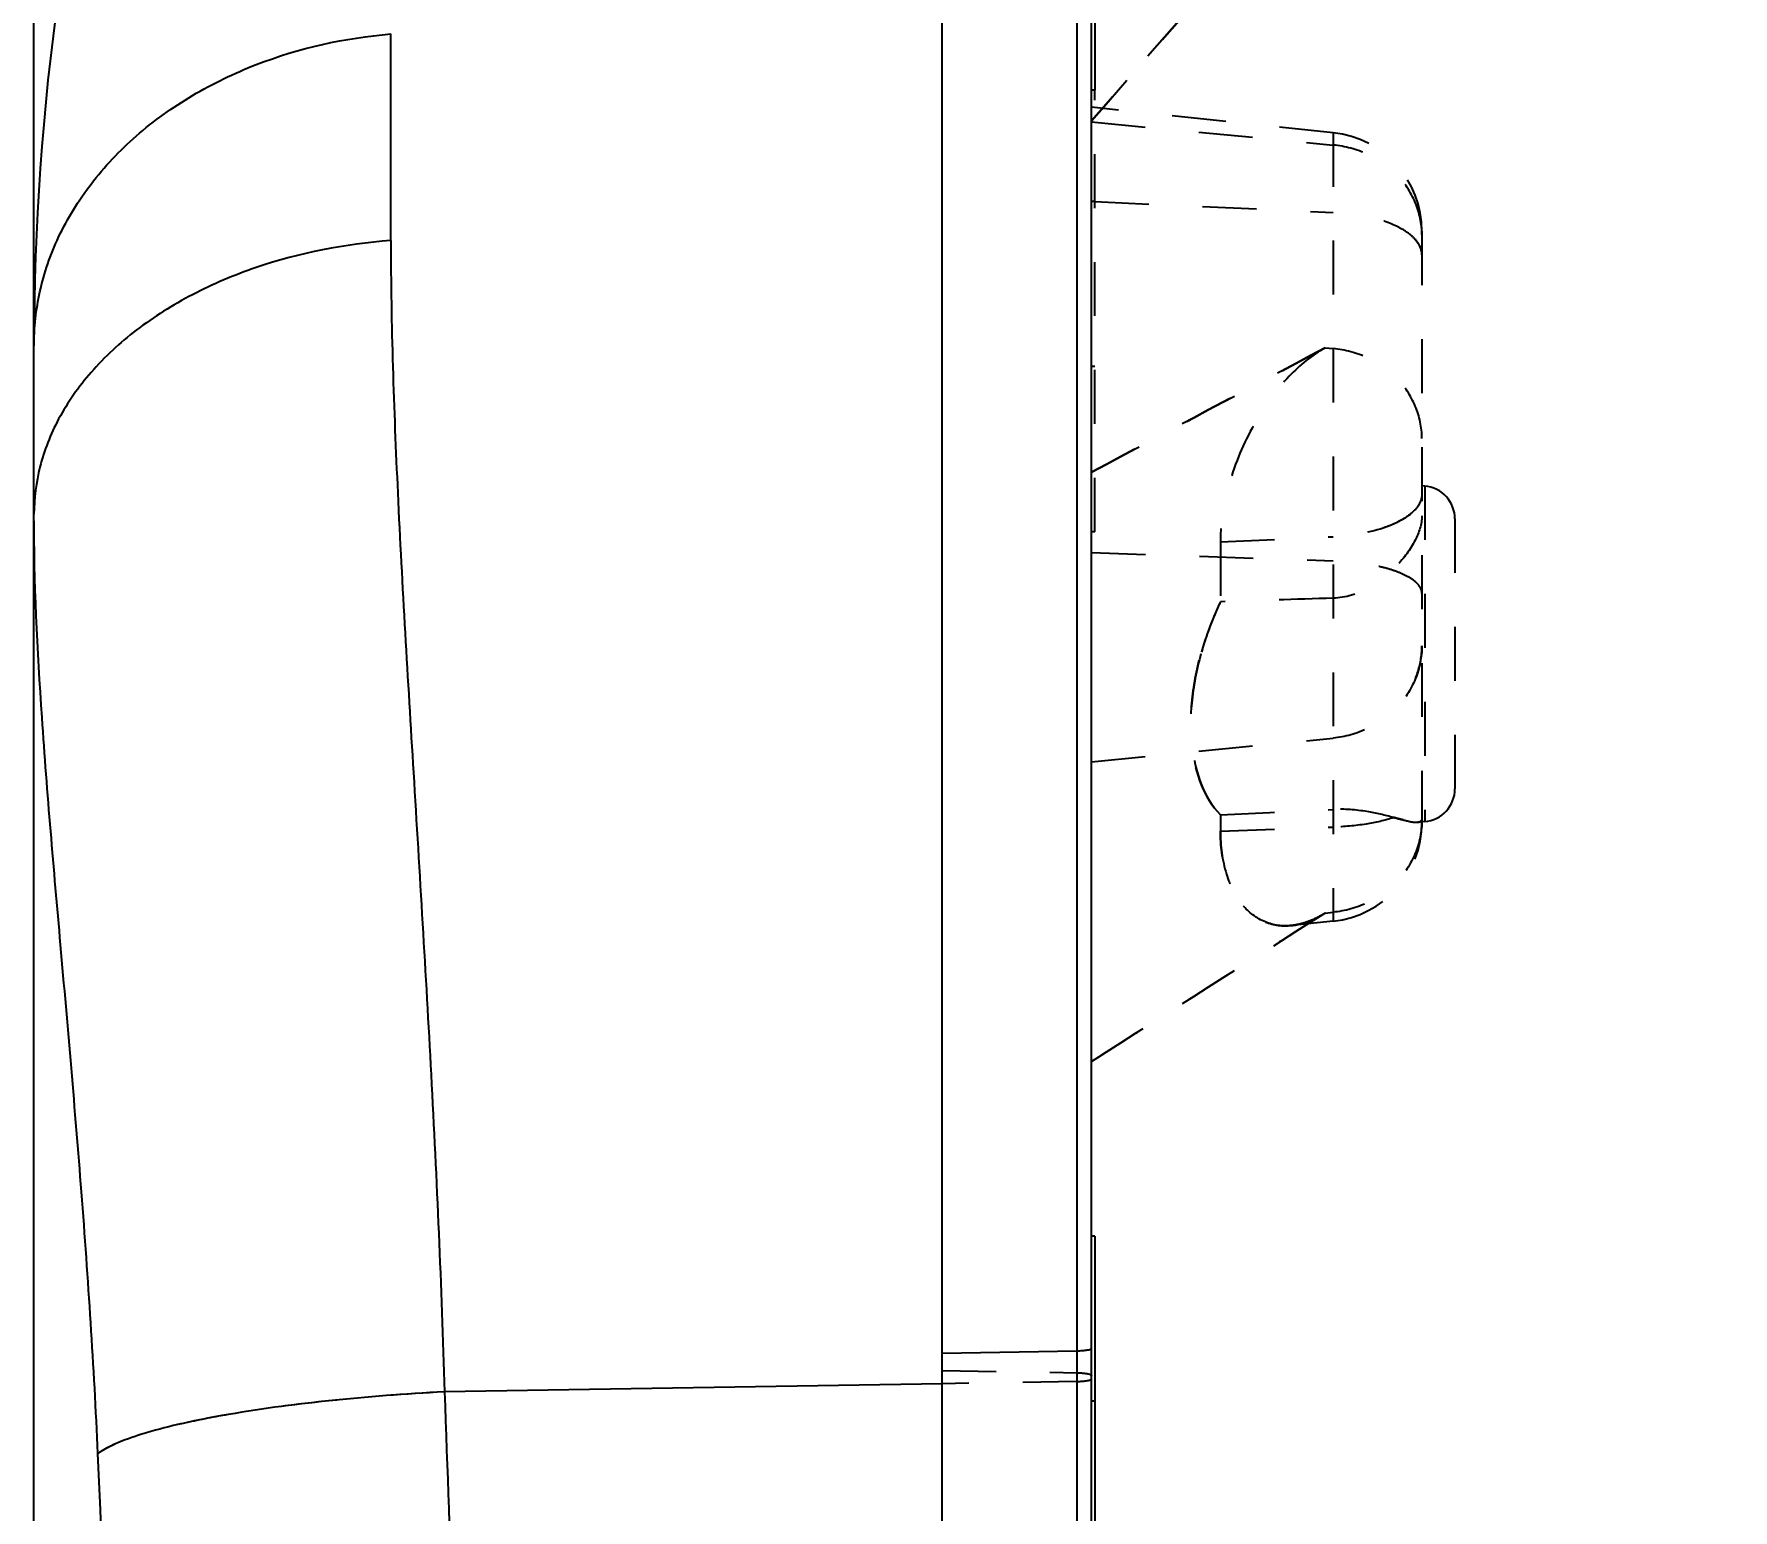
# Model space of a CAD drawing. Header units: millimetres. Extents: x -569 to 1807, y -7664 to 1724.
# Drawn here: x 596.1 to 647.5, y -2326.8 to -2282.1 of the extents above; entities that cross this region are included whole.
import ezdxf

# ---------------------------------------------------------------- set-up
doc = ezdxf.new("R2010")
doc.units = ezdxf.units.MM
doc.header["$LTSCALE"] = 16.335
doc.header["$PDMODE"] = 3
doc.header["$PDSIZE"] = 0.3125
doc.linetypes.add('HIDDEN', pattern=[0.2, 0.1, -0.1])
doc.layers.get('0').update_dxf_attribs({"linetype": 'CONTINUOUS'})
doc.layers.get('Defpoints').update_dxf_attribs({"linetype": 'CONTINUOUS'})
doc.layers.add('DEFAULT_2', color=8, linetype='HIDDEN')
doc.styles.get("Standard").update_dxf_attribs({"font": 'txt', "width": 0.8})
doc.dimstyles.new('副本 ISO-25-1', dxfattribs={"dimtxt": 10, "dimasz": 10, "dimexe": 0, "dimexo": 0, "dimgap": 0, "dimtad": 1, "dimtxsty": 'Standard', "dimcen": 0, "dimclrd": 6, "dimclre": 6, "dimclrt": 4, "dimazin": 0, "dimtfac": 1, "dimtofl": 0, "dimtmove": 0, "dimatfit": 3, "dimfxl": 0, "dimarcsym": 0})

# ---------------------------------------------------------------- blocks, each defined once
blk = doc.blocks.new('*D321')
at = {"color": 6, "lineweight": -2}
for p, q in [((596.107, -2322.01), (596.107, -2142.507)), ((695.107, -2142.507), (606.107, -2142.507)), ((705.107, -2179.913), (705.107, -2142.507))]:
    blk.add_line(p, q, dxfattribs=at)
at = {"color": 6}
for points in [[(606.107, -2140.84), (606.107, -2144.173), (596.107, -2142.507)], [(695.107, -2140.84), (695.107, -2144.173), (705.107, -2142.507)]]:
    blk.add_solid(points, dxfattribs=at)
at = {"layer": 'Defpoints', "color": 0}
for p in [(596.107, -2142.507), (705.107, -2179.913), (596.107, -2322.01)]:
    blk.add_point(p, dxfattribs=at)
at = {"color": 4, "insert": (659.362, -2137.507), "char_height": 10, "attachment_point": 5}
blk.add_mtext('109', dxfattribs=at)

msp = doc.modelspace()

# ---------------------------------------------------------------- linework, layer by layer
at = {"color": 7, "linetype": 'Continuous'}
for p, q in [((628.109, -2550.072), (628.109, -2239.753)), ((627.666, -2253.926), (627.666, -2484.895)), ((623.587, -2554.056), (623.587, -2254.395)), ((628.209, -2273.849), (628.209, -2283.849)), ((606.906, -2288.405), (606.906, -2282.149)), ((628.209, -2283.849), (628.109, -2283.849)), ((596.107, -2468.242), (596.107, -2291.584)), ((628.209, -2318.537), (628.109, -2318.537)), ((628.209, -2318.537), (628.209, -2328.537)), ((623.587, -2322.083), (627.666, -2322.011)), ((623.587, -2323.005), (608.532, -2323.252))]:
    msp.add_line(p, q, dxfattribs=at)
msp.add_arc((672.307, -2291.584), 76.201, 163.86721, 180, dxfattribs=at)
for points, knots in [([(596.107, -2291.584), (596.107, -2291.037), (596.234, -2289.904), (596.81, -2288.229), (597.808, -2286.621), (599.184, -2285.164), (600.888, -2283.954), (603.421, -2282.727), (605.517, -2282.264), (606.906, -2282.149)], [0, 0, 0, 0, 0.104454, 0.216166, 0.336079, 0.463504, 0.596953, 0.733435, 1, 1, 1, 1]), ([(606.906, -2288.405), (605.524, -2288.505), (603.447, -2288.904), (600.905, -2289.981), (599.203, -2291.038), (597.824, -2292.314), (596.82, -2293.726), (596.236, -2295.204), (596.107, -2296.209), (596.107, -2296.689)], [0, 0, 0, 0, 0.279885, 0.420812, 0.556107, 0.682209, 0.797805, 0.90298, 1, 1, 1, 1]), ([(606.906, -2288.405), (606.906, -2290.95), (607.094, -2296.323), (607.603, -2304.731), (608.158, -2313.799), (608.434, -2320.049), (608.532, -2323.252)], [0, 0, 0, 0, 0.218865, 0.462085, 0.724422, 1, 1, 1, 1]), ([(598.042, -2325.123), (597.924, -2322.48), (597.585, -2317.341), (596.93, -2309.919), (596.327, -2303.091), (596.107, -2298.74), (596.107, -2296.689)], [0, 0, 0, 0, 0.278408, 0.541956, 0.784124, 1, 1, 1, 1]), ([(627.666, -2322.011), (627.724, -2322.01), (627.828, -2322.005), (627.971, -2321.989), (628.053, -2321.972), (628.109, -2321.948), (628.109, -2321.933)], [0, 0, 0, 0, 0.378508, 0.69391, 0.906004, 1, 1, 1, 1]), ([(608.532, -2323.252), (607.357, -2323.314), (605.104, -2323.488), (602.41, -2323.84), (600.535, -2324.214), (599.455, -2324.494), (598.642, -2324.78), (598.204, -2325.003), (598.042, -2325.123)], [0, 0, 0, 0, 0.328901, 0.632095, 0.758976, 0.863675, 0.943781, 1, 1, 1, 1]), ([(608.532, -2323.252), (608.872, -2332.661), (609.489, -2351.544), (609.724, -2370.436), (609.724, -2379.913)], [0, 0, 0, 0, 0.498388, 1, 1, 1, 1]), ([(599.462, -2379.913), (599.462, -2370.744), (599.181, -2352.472), (598.447, -2334.215), (598.042, -2325.123)], [0, 0, 0, 0, 0.501827, 1, 1, 1, 1])]:
    msp.add_open_spline(points, degree=3, knots=knots, dxfattribs=at)
at = {"layer": 'DEFAULT_2', "color": 8, "linetype": 'HIDDEN'}
for p, q in [((628.209, -2297.219), (628.209, -2283.849)), ((635.423, -2285.138), (628.109, -2284.369)), ((628.109, -2284.81), (635.423, -2285.511)), ((635.423, -2285.138), (635.423, -2309.004)), ((628.209, -2287.219), (628.109, -2287.219)), ((628.209, -2287.223), (635.423, -2287.549)), ((638.109, -2288.122), (638.109, -2306.019)), ((635.182, -2291.651), (635.423, -2291.674)), ((628.209, -2292.219), (628.109, -2292.219)), ((638.196, -2295.833), (638.109, -2295.825)), ((638.196, -2295.833), (638.196, -2305.992)), ((628.209, -2297.219), (628.109, -2297.219)), ((639.109, -2296.83), (639.109, -2304.995)), ((632.012, -2297.521), (635.423, -2297.366)), ((632.012, -2297.521), (632.012, -2299.334)), ((628.109, -2297.844), (635.423, -2298.099)), ((628.109, -2304.182), (635.423, -2303.462)), ((632.012, -2305.786), (632.012, -2306.277)), ((638.196, -2305.992), (637.983, -2306.011)), ((632.012, -2306.277), (635.423, -2306.159)), ((635.423, -2309.004), (634.164, -2309.136)), ((635.182, -2308.758), (635.423, -2308.734)), ((623.587, -2322.603), (627.666, -2322.675)), ((627.661, -2322.938), (623.587, -2323.005)), ((628.209, -2323.537), (628.109, -2323.537))]:
    msp.add_line(p, q, dxfattribs=at)
for centre, radius, start, end in [((635.109, -2288.121), 3, 0, 84), ((635.654, -2288.232), 2.456, 0.0027, 2.482), ((638.109, -2296.829), 1, 0, 85), ((640.821, -2303.521), 9.754, 154.5796, 164.4895), ((668.16, -3412.114), 1113.367, 91.68495, 91.860553), ((635.423, -2300.659), 2.687, 337.7652, 354.7135), ((635.502, -2300.668), 2.607, 354.7655, 359.9882), ((638.109, -2304.996), 1, 275, 0), ((582.116, -1226.208), 1080.73, 272.646216, 272.827242), ((635.109, -2306.02), 3, 276, 0), ((635.522, -2305.94), 2.587, 357.9459, 359.9981)]:
    msp.add_arc(centre, radius, start, end, dxfattribs=at)
for points in [[(628.109, -2284.781), (630.465, -2282.074), (632.822, -2279.369), (635.182, -2276.666)], [(635.182, -2276.666), (632.822, -2279.369), (630.465, -2282.074), (628.109, -2284.781)], [(628.109, -2295.413), (630.466, -2294.157), (632.823, -2292.903), (635.182, -2291.651)], [(635.182, -2291.651), (632.823, -2292.903), (630.466, -2294.157), (628.109, -2295.413)], [(638.066, -2305.985), (638.076, -2305.978), (638.085, -2305.968), (638.091, -2305.957)], [(635.182, -2308.758), (632.823, -2310.254), (630.466, -2311.752), (628.109, -2313.251)], [(628.109, -2313.251), (630.466, -2311.752), (632.823, -2310.254), (635.182, -2308.758)]]:
    msp.add_open_spline(points, degree=3, dxfattribs=at)
for points, knots in [([(638.109, -2288.232), (638.109, -2287.898), (637.969, -2287.216), (637.376, -2286.347), (636.489, -2285.734), (635.783, -2285.546), (635.423, -2285.511)], [0, 0, 0, 0, 0.239928, 0.485587, 0.739523, 1, 1, 1, 1]), ([(638.109, -2288.832), (638.109, -2288.752), (638.069, -2288.581), (637.908, -2288.348), (637.657, -2288.138), (637.186, -2287.875), (636.429, -2287.644), (635.775, -2287.565), (635.423, -2287.549)], [0, 0, 0, 0, 0.075404, 0.160856, 0.26212, 0.381123, 0.668045, 1, 1, 1, 1]), ([(638.109, -2288.832), (638.109, -2288.793), (638.091, -2288.623), (637.997, -2288.468), (637.91, -2288.37)], [0, 0, 0, 0, 0.231877, 1, 1, 1, 1]), ([(635.182, -2291.651), (634.775, -2291.867), (633.975, -2292.543), (632.994, -2293.904), (632.246, -2295.604), (632.012, -2296.884), (632.012, -2297.521)], [0, 0, 0, 0, 0.199901, 0.445149, 0.723424, 1, 1, 1, 1]), ([(638.109, -2294.394), (638.109, -2294.061), (637.969, -2293.379), (637.376, -2292.51), (636.489, -2291.896), (635.783, -2291.708), (635.423, -2291.674)], [0, 0, 0, 0, 0.239928, 0.485587, 0.739523, 1, 1, 1, 1]), ([(638.109, -2296.073), (638.109, -2296.153), (638.069, -2296.326), (637.908, -2296.56), (637.658, -2296.772), (637.186, -2297.038), (636.43, -2297.27), (635.775, -2297.35), (635.423, -2297.366)], [0, 0, 0, 0, 0.075819, 0.161573, 0.262988, 0.382001, 0.668613, 1, 1, 1, 1]), ([(638.109, -2296.073), (638.109, -2296.112), (638.091, -2296.284), (637.997, -2296.44), (637.91, -2296.539)], [0, 0, 0, 0, 0.232169, 1, 1, 1, 1]), ([(637.91, -2296.539), (637.798, -2296.665), (637.486, -2296.892), (636.661, -2297.235), (635.934, -2297.342), (635.423, -2297.366)], [0, 0, 0, 0, 0.189107, 0.425133, 1, 1, 1, 1]), ([(638.109, -2296.74), (638.109, -2296.994), (637.909, -2297.557), (637.349, -2298.305), (636.528, -2298.984), (635.798, -2299.217), (635.423, -2299.229)], [0, 0, 0, 0, 0.194438, 0.438635, 0.712357, 1, 1, 1, 1]), ([(638.109, -2299.087), (638.109, -2299.025), (638.065, -2298.885), (637.901, -2298.709), (637.651, -2298.55), (637.322, -2298.408), (636.92, -2298.288), (636.283, -2298.158), (635.774, -2298.111), (635.423, -2298.099)], [0, 0, 0, 0, 0.062161, 0.138361, 0.235319, 0.354285, 0.493886, 0.651066, 1, 1, 1, 1]), ([(632.012, -2299.334), (631.953, -2299.459), (631.723, -2299.971), (631.536, -2300.504), (631.423, -2300.913)], [0, 0, 0, 0, 0.245373, 1, 1, 1, 1]), ([(631.423, -2300.913), (631.288, -2301.399), (631.105, -2302.363), (631.099, -2304.047), (631.512, -2305.269), (632.012, -2305.786)], [0, 0, 0, 0, 0.298354, 0.574931, 1, 1, 1, 1]), ([(632.012, -2305.786), (631.512, -2305.27), (631.099, -2304.047), (631.105, -2302.363), (631.288, -2301.399), (631.423, -2300.913)], [0, 0, 0, 0, 0.42495, 0.701572, 1, 1, 1, 1]), ([(638.109, -2300.669), (638.109, -2301.011), (637.97, -2301.708), (637.38, -2302.6), (636.493, -2303.232), (635.784, -2303.427), (635.423, -2303.462)], [0, 0, 0, 0, 0.242842, 0.489732, 0.742518, 1, 1, 1, 1]), ([(637.259, -2305.867), (636.99, -2305.799), (636.388, -2305.653), (635.764, -2305.606), (635.423, -2305.623)], [0, 0, 0, 0, 0.447645, 1, 1, 1, 1]), ([(637.259, -2305.867), (636.987, -2305.959), (636.376, -2306.093), (635.756, -2306.148), (635.423, -2306.159)], [0, 0, 0, 0, 0.463131, 1, 1, 1, 1]), ([(638.109, -2305.94), (638.109, -2306.283), (637.97, -2306.979), (637.38, -2307.872), (636.493, -2308.504), (635.784, -2308.698), (635.423, -2308.734)], [0, 0, 0, 0, 0.242842, 0.489732, 0.742518, 1, 1, 1, 1]), ([(637.259, -2305.867), (637.407, -2305.904), (637.643, -2305.966), (637.889, -2306.019), (637.983, -2306.011)], [0, 0, 0, 0, 0.619569, 1, 1, 1, 1]), ([(637.552, -2305.942), (637.53, -2305.936), (637.432, -2305.911), (637.334, -2305.886), (637.259, -2305.867)], [0, 0, 0, 0, 0.230322, 1, 1, 1, 1]), ([(638.079, -2305.974), (638.074, -2305.979), (638.046, -2306.001), (638.01, -2306.009), (637.983, -2306.011)], [0, 0, 0, 0, 0.215192, 1, 1, 1, 1]), ([(637.983, -2306.011), (637.991, -2306.01), (638.02, -2306.007), (638.049, -2305.997), (638.066, -2305.985)], [0, 0, 0, 0, 0.290356, 1, 1, 1, 1]), ([(638.109, -2305.875), (638.109, -2305.885), (638.108, -2305.919), (638.096, -2305.956), (638.079, -2305.974)], [0, 0, 0, 0, 0.291973, 1, 1, 1, 1]), ([(634.164, -2309.136), (633.899, -2309.164), (633.322, -2309.094), (632.581, -2308.511), (632.105, -2307.514), (632.012, -2306.716), (632.012, -2306.277)], [0, 0, 0, 0, 0.198351, 0.410907, 0.673069, 1, 1, 1, 1]), ([(632.012, -2306.277), (632.012, -2306.716), (632.105, -2307.514), (632.581, -2308.511), (633.322, -2309.094), (633.899, -2309.164), (634.164, -2309.136)], [0, 0, 0, 0, 0.326937, 0.589102, 0.801654, 1, 1, 1, 1]), ([(634.164, -2309.136), (634.249, -2309.127), (634.608, -2309.064), (634.947, -2308.907), (635.182, -2308.758)], [0, 0, 0, 0, 0.235012, 1, 1, 1, 1]), ([(634.607, -2309.037), (634.57, -2309.049), (634.425, -2309.094), (634.276, -2309.124), (634.164, -2309.136)], [0, 0, 0, 0, 0.256595, 1, 1, 1, 1]), ([(635.182, -2308.758), (635.135, -2308.787), (634.952, -2308.897), (634.756, -2308.986), (634.607, -2309.037)], [0, 0, 0, 0, 0.260538, 1, 1, 1, 1]), ([(627.661, -2322.938), (627.72, -2322.937), (627.825, -2322.933), (627.969, -2322.916), (628.053, -2322.899), (628.109, -2322.875), (628.109, -2322.861)], [0, 0, 0, 0, 0.378033, 0.693618, 0.906013, 1, 1, 1, 1]), ([(627.666, -2322.675), (627.724, -2322.676), (627.828, -2322.68), (627.971, -2322.697), (628.053, -2322.714), (628.109, -2322.738), (628.109, -2322.753)], [0, 0, 0, 0, 0.378508, 0.69391, 0.906004, 1, 1, 1, 1]), ([(628.051, -2322.897), (628.066, -2322.893), (628.087, -2322.887), (628.109, -2322.869), (628.109, -2322.861)], [0, 0, 0, 0, 0.662112, 1, 1, 1, 1]), ([(608.532, -2323.252), (607.326, -2323.316), (605.037, -2323.493), (602.317, -2323.855), (600.457, -2324.232), (599.404, -2324.509), (598.619, -2324.791), (598.198, -2325.008), (598.042, -2325.123)], [0, 0, 0, 0, 0.33773, 0.641903, 0.766731, 0.868585, 0.945887, 1, 1, 1, 1])]:
    msp.add_open_spline(points, degree=3, knots=knots, dxfattribs=at)

# ---------------------------------------------------------------- dimensions: what is measured, and where the dimension line sits
dim = msp.add_linear_dim(base=(596.107, -2142.507), p1=(705.107, -2179.913), p2=(596.107, -2322.01), dimstyle='副本 ISO-25-1', override={"dimfxl": 1.25, "dimarcsym": 1})
dim.commit()
dim.dimension.update_dxf_attribs({"geometry": '*D321', "text_midpoint": (659.362, -2142.507), "dimtype": 160})

doc.saveas('drawing.dxf')
